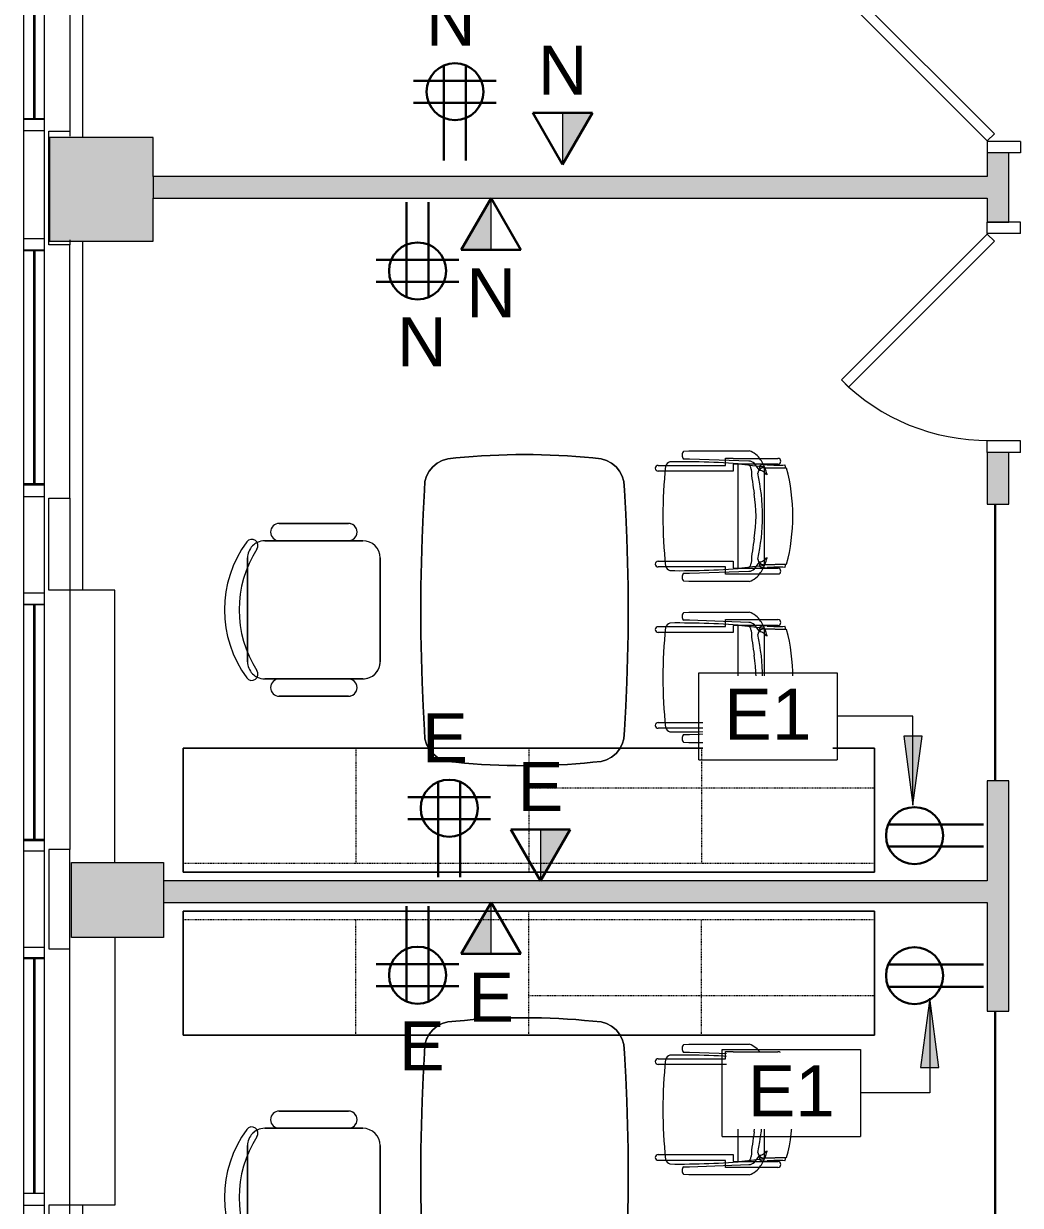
# Model space of a CAD drawing. Header units: inches. Extents: x 395 to 1878, y 644 to 1756.
# Drawn here: x 442 to 615, y 1071.1 to 1276.2 of the extents above; entities that cross this region are included whole.
import ezdxf

# ---------------------------------------------------------------- set-up
doc = ezdxf.new("R2010")
doc.units = ezdxf.units.IN
doc.header["$MEASUREMENT"] = 0
doc.linetypes.add('DASH 1_32_', pattern=[0.0625, 0.03125, -0.03125])
for name, color, linetype, lineweight in [('4694_52_BB$0$BHT', 7, 'Continuous', 9), ('4694_52_BB$0$BPT', 7, 'Continuous', 9), ('9t floor LINKED_dwg', 8, 'Continuous', 9), ('A-ANNO-KEYN', 231, 'Continuous', 9), ('A-ANNO-NOTE', 131, 'Continuous', 30), ('A-DOOR', 31, 'Continuous', 13), ('A-DOOR-FRAM', 31, 'Continuous', 20), ('A-GLAZ', 151, 'Continuous', 13), ('A-WALL-PATT', 111, 'Continuous', 13), ('I-FURN', 30, 'Continuous', 9), ('I-WALL', 2, 'Continuous', 13)]:
    doc.layers.add(name, color=color, linetype=linetype, lineweight=lineweight)
doc.styles.add('Arial_2', font='arial.ttf', dxfattribs={"height": 8.851796})
doc.styles.add('Swis721 Lt BT', font='swissl.ttf', dxfattribs={"height": 8.514638})

# ---------------------------------------------------------------- blocks, each defined once
blk = doc.blocks.new('9t floor LINKED_dwg-4848483-FIRST FLOOR POWER _ SIGNAL')
at = {"layer": '4694_52_BB$0$BHT'}
h = blk.add_hatch(color=256, dxfattribs=at)
h.paths.add_polyline_path([(446.5, 870.94), (464.5, 870.94), (464.5, 888.94), (446.5, 888.94), (446.5, 874.69)], flags=0)
h.paths.add_polyline_path([(446.5, 992.5), (464.5, 992.5), (464.5, 1010.5), (446.5, 1010.5), (446.5, 1000.94)], flags=0)
h.paths.add_polyline_path([(450.28, 1117.61), (466.28, 1117.61), (466.28, 1130.61), (450.28, 1130.61), (450.28, 1123.69)], flags=0)
h.paths.add_polyline_path([(464.5, 1238.5), (464.5, 1256.5), (446.5, 1256.5), (446.5, 1238.5)], flags=0)
h.paths.add_polyline_path([(450.28, 1364.71), (466.28, 1364.71), (466.28, 1377.71), (450.28, 1377.71), (450.28, 1376.43)], flags=0)
at = {"layer": '4694_52_BB$0$BPT'}
for p, q in [((452.25, 1256.5), (452.25, 1317.11)), ((450, 1302.1), (450, 1257.61)), ((443.69, 1300.47), (443.69, 1259.72)), ((443.94, 1300.47), (443.94, 1259.72)), ((445.62, 1259.72), (442, 1259.72)), ((464.5, 1249.69), (464.5, 1256.5)), ((450, 1193.88), (450, 1237.87)), ((452.25, 1177.89), (452.25, 1238.5)), ((445.62, 1236.9), (442, 1236.9)), ((443.69, 1236.9), (443.69, 1196.15)), ((443.94, 1236.9), (443.94, 1196.15)), ((445.62, 1196.15), (442, 1196.15)), ((445.62, 1175.4), (442, 1175.4)), ((443.69, 1175.4), (443.69, 1134.65)), ((443.94, 1175.4), (443.94, 1134.65)), ((445.62, 1134.65), (442, 1134.65)), ((445.62, 1113.9), (442, 1113.9)), ((443.69, 1113.9), (443.69, 1073.15)), ((443.94, 1113.9), (443.94, 1073.15)), ((445.62, 1073.15), (442, 1073.15)), ((452.25, 1010.5), (452.25, 1071.17))]:
    blk.add_line(p, q, dxfattribs=at)
at = {"layer": '4694_52_BB$0$BPT', "flags": 128}
for points in [[(442, 1257.72), (445.62, 1257.72), (445.62, 1302.47), (442, 1302.47)], [(445.63, 1236.87), (445.63, 1259.61), (442, 1259.61), (442, 1236.87)], [(442, 1194.15), (445.62, 1194.15), (445.62, 1238.9), (442, 1238.9)], [(445.63, 1175.39), (445.63, 1196.38), (442, 1196.38), (442, 1175.39)], [(446.38, 1177.89), (446.38, 1193.88), (450, 1193.88), (450, 1177.89)], [(442, 1132.65), (445.62, 1132.65), (445.62, 1177.4), (442, 1177.4)], [(445.63, 1114.16), (445.63, 1134.4), (442, 1134.4), (442, 1114.16)], [(446.38, 1132.9), (446.38, 1115.66), (450, 1115.66), (450, 1132.9)], [(442, 1071.15), (445.62, 1071.15), (445.62, 1115.9), (442, 1115.9)]]:
    blk.add_lwpolyline(points, close=True, dxfattribs=at)
for points in [[(450, 1238.7), (450, 1237.87), (446.38, 1237.87), (446.38, 1257.61), (450, 1257.61), (450, 1256.7)], [(464.5, 1256.5), (446.5, 1256.5), (446.5, 1238.5), (464.5, 1238.5), (464.5, 1245.94)], [(457.82, 1130.72), (457.82, 1177.89), (450, 1177.89), (450, 1132.9)], [(450.28, 1130.61), (466.28, 1130.61), (466.28, 1127.44)], [(466.28, 1123.69), (466.28, 1117.61), (450.28, 1117.61), (450.28, 1130.61)], [(457.82, 1117.6), (457.82, 1071.17), (450, 1071.17), (450, 1115.66)], [(445.63, 1052.68), (445.63, 1073.17), (442, 1073.17), (442, 1052.68), (445.63, 1052.68)], [(450, 1011.69), (450, 1054.18), (450, 1071.17), (446.38, 1071.17), (446.38, 1054.18), (450, 1054.18)]]:
    blk.add_lwpolyline(points, dxfattribs=at)
blk = doc.blocks.new('Single Flush - OTJ_SOLIDFLUSH_ALUM-4928978-FIRST FLOOR POWER _ SIGNAL')
at = {"layer": 'A-DOOR', "color": 8, "lineweight": 20}
for p, q in [((-8.65, -25.96), (16.67, -0.64)), ((17.91, -1.88), (-7.42, -27.2)), ((16.67, -0.64), (17.91, -1.88)), ((-7.42, -27.2), (-8.65, -25.96))]:
    blk.add_line(p, q, dxfattribs=at)
at = {"layer": 'A-DOOR', "lineweight": 9}
blk.add_arc((17.91, -1.88), 35.81, 179.5, 225, dxfattribs=at)
at = {"layer": 'A-DOOR-FRAM', "color": 8}
for p, q in [((-20, 3.87), (-20, -1.88)), ((-20, 3.87), (-18, 3.87)), ((-18, 3.87), (-18, -1.88)), ((18, 3.87), (18, -1.88)), ((18, 3.87), (20, 3.87)), ((20, 3.87), (20, -1.88)), ((-20, -1.88), (-18, -1.88)), ((18, -1.88), (20, -1.88))]:
    blk.add_line(p, q, dxfattribs=at)
blk = doc.blocks.new('Single Flush - OTJ_SOLIDFLUSH_ALUM-4929015-FIRST FLOOR POWER _ SIGNAL')
at = {"layer": 'A-DOOR', "color": 8, "lineweight": 20}
for p, q in [((-7.42, 27.2), (-8.65, 25.96)), ((17.91, 1.87), (-7.42, 27.2)), ((-8.65, 25.96), (16.67, 0.64)), ((16.67, 0.64), (17.91, 1.87))]:
    blk.add_line(p, q, dxfattribs=at)
at = {"layer": 'A-DOOR', "lineweight": 9}
blk.add_arc((17.91, 1.87), 35.81, 135, 180.5, dxfattribs=at)
at = {"layer": 'A-DOOR-FRAM', "color": 8}
for p, q in [((-20, -3.87), (-20, 1.87)), ((-20, 1.87), (-18, 1.87)), ((-18, -3.87), (-18, 1.87)), ((18, -3.87), (18, 1.87)), ((18, 1.87), (20, 1.87)), ((20, -3.87), (20, 1.87)), ((-20, -3.87), (-18, -3.87)), ((18, -3.87), (20, -3.87))]:
    blk.add_line(p, q, dxfattribs=at)
blk = doc.blocks.new('Frameless opening with glazing - 48_ x 96_-4931144-FIRST FLOOR POWER _ SIGNAL')
at = {"layer": 'A-GLAZ', "lineweight": 30}
blk.add_line((-25.5, -0.5), (22.5, -0.5), dxfattribs=at)
blk = doc.blocks.new('T-Shaped Desk 4 - T-Shaped Desk 1-4945659-FIRST FLOOR POWER _ SIGNAL')
at = {"layer": 'I-FURN'}
for p, q in [((610.19, 829.81), (490.19, 829.81)), ((490.19, 829.81), (490.19, 808.31)), ((490.19, 808.31), (490.19, 829.81)), ((490.19, 829.81), (610.19, 829.81)), ((610.19, 808.31), (610.19, 829.81)), ((610.19, 829.81), (610.19, 808.31)), ((535.18, 810.29), (534.31, 809.83)), ((534.31, 809.83), (535.18, 810.29)), ((536.12, 810.58), (535.18, 810.29)), ((535.18, 810.29), (536.12, 810.58)), ((537.55, 810.73), (536.12, 810.58)), ((536.12, 810.58), (537.55, 810.73)), ((539.04, 810.86), (537.55, 810.73)), ((537.55, 810.73), (539.04, 810.86)), ((540.52, 810.98), (539.04, 810.86)), ((539.04, 810.86), (540.52, 810.98)), ((542.01, 811.08), (540.52, 810.98)), ((540.52, 810.98), (542.01, 811.08)), ((543.49, 811.16), (542.01, 811.08)), ((542.01, 811.08), (543.49, 811.16)), ((544.98, 811.23), (543.49, 811.16)), ((543.49, 811.16), (544.98, 811.23)), ((546.47, 811.27), (544.98, 811.23)), ((544.98, 811.23), (546.47, 811.27)), ((547.96, 811.3), (546.47, 811.27)), ((546.47, 811.27), (547.96, 811.3)), ((549.45, 811.31), (547.96, 811.3)), ((547.96, 811.3), (549.45, 811.31)), ((550.94, 811.3), (549.45, 811.31)), ((549.45, 811.31), (550.94, 811.3)), ((552.42, 811.27), (550.94, 811.3)), ((550.94, 811.3), (552.42, 811.27)), ((553.91, 811.23), (552.42, 811.27)), ((552.42, 811.27), (553.91, 811.23)), ((555.4, 811.16), (553.91, 811.23)), ((553.91, 811.23), (555.4, 811.16)), ((556.89, 811.08), (555.4, 811.16)), ((555.4, 811.16), (556.89, 811.08)), ((558.37, 810.98), (556.89, 811.08)), ((556.89, 811.08), (558.37, 810.98)), ((559.86, 810.86), (558.37, 810.98)), ((558.37, 810.98), (559.86, 810.86)), ((561.34, 810.73), (559.86, 810.86)), ((559.86, 810.86), (561.34, 810.73)), ((562.77, 810.58), (561.34, 810.73)), ((561.34, 810.73), (562.77, 810.58)), ((563.71, 810.29), (562.77, 810.58)), ((562.77, 810.58), (563.71, 810.29)), ((564.58, 809.83), (563.71, 810.29)), ((563.71, 810.29), (564.58, 809.83)), ((490.19, 808.31), (610.19, 808.31)), ((532.85, 808.31), (490.19, 808.31)), ((532.93, 808.45), (532.47, 807.58)), ((532.47, 807.58), (532.85, 808.31)), ((532.85, 808.31), (532.93, 808.45)), ((566.04, 808.31), (532.85, 808.31)), ((533.55, 809.2), (532.93, 808.45)), ((532.93, 808.45), (533.55, 809.2)), ((534.31, 809.83), (533.55, 809.2)), ((533.55, 809.2), (534.31, 809.83)), ((565.34, 809.2), (564.58, 809.83)), ((564.58, 809.83), (565.34, 809.2)), ((565.96, 808.45), (565.34, 809.2)), ((565.34, 809.2), (565.96, 808.45)), ((566.43, 807.58), (565.96, 808.45)), ((565.96, 808.45), (566.04, 808.31)), ((566.04, 808.31), (566.43, 807.58)), ((610.19, 808.31), (566.04, 808.31)), ((532.18, 806.64), (532.09, 805.15)), ((532.09, 805.15), (532.18, 806.64)), ((532.47, 807.58), (532.18, 806.64)), ((532.18, 806.64), (532.47, 807.58)), ((566.71, 806.64), (566.43, 807.58)), ((566.43, 807.58), (566.71, 806.64)), ((566.81, 805.15), (566.71, 806.64)), ((566.71, 806.64), (566.81, 805.15)), ((532.09, 805.15), (531.86, 800.99)), ((531.86, 800.99), (532.09, 805.15)), ((567.04, 800.99), (566.81, 805.15)), ((566.81, 805.15), (567.04, 800.99)), ((531.86, 800.99), (531.68, 796.82)), ((531.68, 796.82), (531.86, 800.99)), ((567.22, 796.82), (567.04, 800.99)), ((567.04, 800.99), (567.22, 796.82)), ((531.68, 796.82), (531.55, 792.65)), ((531.55, 792.65), (531.68, 796.82)), ((567.34, 792.65), (567.22, 796.82)), ((567.22, 796.82), (567.34, 792.65)), ((531.55, 792.65), (531.47, 788.48)), ((531.47, 788.48), (531.55, 792.65)), ((567.42, 788.48), (567.34, 792.65)), ((567.34, 792.65), (567.42, 788.48)), ((531.47, 788.48), (531.45, 784.31)), ((531.45, 784.31), (531.47, 788.48)), ((567.45, 784.31), (567.42, 788.48)), ((567.42, 788.48), (567.45, 784.31)), ((531.45, 784.31), (531.47, 780.14)), ((531.47, 780.14), (531.45, 784.31)), ((567.42, 780.14), (567.45, 784.31)), ((567.45, 784.31), (567.42, 780.14)), ((531.47, 780.14), (531.55, 775.97)), ((531.55, 775.97), (531.47, 780.14)), ((567.34, 775.97), (567.42, 780.14)), ((567.42, 780.14), (567.34, 775.97)), ((531.55, 775.97), (531.68, 771.8)), ((531.68, 771.8), (531.55, 775.97)), ((567.22, 771.8), (567.34, 775.97)), ((567.34, 775.97), (567.22, 771.8)), ((531.68, 771.8), (531.86, 767.63)), ((531.86, 767.63), (531.68, 771.8)), ((567.04, 767.63), (567.22, 771.8)), ((567.22, 771.8), (567.04, 767.63)), ((531.86, 767.63), (532.09, 763.47)), ((532.09, 763.47), (531.86, 767.63)), ((566.81, 763.47), (567.04, 767.63)), ((567.04, 767.63), (566.81, 763.47)), ((532.09, 763.47), (532.18, 761.98)), ((532.18, 761.98), (532.09, 763.47)), ((566.71, 761.98), (566.81, 763.47)), ((566.81, 763.47), (566.71, 761.98)), ((532.18, 761.98), (532.47, 761.04)), ((532.47, 761.04), (532.18, 761.98)), ((566.43, 761.04), (566.71, 761.98)), ((566.71, 761.98), (566.43, 761.04)), ((532.47, 761.04), (532.93, 760.18)), ((532.93, 760.18), (532.47, 761.04)), ((532.93, 760.18), (533.55, 759.42)), ((533.55, 759.42), (532.93, 760.18)), ((533.55, 759.42), (534.31, 758.79)), ((534.31, 758.79), (533.55, 759.42)), ((564.58, 758.79), (565.34, 759.42)), ((565.34, 759.42), (564.58, 758.79)), ((565.34, 759.42), (565.96, 760.18)), ((565.96, 760.18), (565.34, 759.42)), ((565.96, 760.18), (566.43, 761.04)), ((566.43, 761.04), (565.96, 760.18)), ((534.31, 758.79), (535.18, 758.33)), ((535.18, 758.33), (534.31, 758.79)), ((535.18, 758.33), (536.12, 758.04)), ((536.12, 758.04), (535.18, 758.33)), ((536.12, 758.04), (537.55, 757.89)), ((537.55, 757.89), (536.12, 758.04)), ((537.55, 757.89), (539.04, 757.76)), ((539.04, 757.76), (537.55, 757.89)), ((539.04, 757.76), (540.52, 757.64)), ((540.52, 757.64), (539.04, 757.76)), ((540.52, 757.64), (542.01, 757.54)), ((542.01, 757.54), (540.52, 757.64)), ((542.01, 757.54), (543.49, 757.46)), ((543.49, 757.46), (542.01, 757.54)), ((543.49, 757.46), (544.98, 757.39)), ((544.98, 757.39), (543.49, 757.46)), ((544.98, 757.39), (546.47, 757.35)), ((546.47, 757.35), (544.98, 757.39)), ((546.47, 757.35), (547.96, 757.32)), ((547.96, 757.32), (546.47, 757.35)), ((547.96, 757.32), (549.45, 757.31)), ((549.45, 757.31), (547.96, 757.32)), ((549.45, 757.31), (550.94, 757.32)), ((550.94, 757.32), (549.45, 757.31)), ((550.94, 757.32), (552.42, 757.35)), ((552.42, 757.35), (550.94, 757.32)), ((552.42, 757.35), (553.91, 757.39)), ((553.91, 757.39), (552.42, 757.35)), ((553.91, 757.39), (555.4, 757.46)), ((555.4, 757.46), (553.91, 757.39)), ((555.4, 757.46), (556.89, 757.54)), ((556.89, 757.54), (555.4, 757.46)), ((556.89, 757.54), (558.37, 757.64)), ((558.37, 757.64), (556.89, 757.54)), ((558.37, 757.64), (559.86, 757.76)), ((559.86, 757.76), (558.37, 757.64)), ((559.86, 757.76), (561.34, 757.89)), ((561.34, 757.89), (559.86, 757.76)), ((561.34, 757.89), (562.77, 758.04)), ((562.77, 758.04), (561.34, 757.89)), ((562.77, 758.04), (563.71, 758.33)), ((563.71, 758.33), (562.77, 758.04)), ((563.71, 758.33), (564.58, 758.79)), ((564.58, 758.79), (563.71, 758.33))]:
    blk.add_line(p, q, dxfattribs=at)
at = {"layer": 'I-FURN', "linetype": 'DASH 1_32_'}
for p, q in [((550.19, 828.31), (550.19, 829.81)), ((520.19, 828.31), (490.19, 828.31)), ((520.19, 808.31), (520.19, 828.31)), ((550.19, 828.31), (520.19, 828.31)), ((550.19, 808.31), (550.19, 828.31)), ((580.19, 828.31), (550.19, 828.31)), ((580.19, 808.31), (580.19, 828.31)), ((610.19, 828.31), (580.19, 828.31)), ((550.19, 815.18), (610.19, 815.18))]:
    blk.add_line(p, q, dxfattribs=at)
blk = doc.blocks.new('T-Shaped Desk 5 - T-Shaped Desk 1-4945769-FIRST FLOOR POWER _ SIGNAL')
at = {"layer": 'I-FURN'}
for p, q in [((540.52, 1493.49), (539.04, 1493.37)), ((539.04, 1493.37), (540.52, 1493.49)), ((542.01, 1493.59), (540.52, 1493.49)), ((540.52, 1493.49), (542.01, 1493.59)), ((543.49, 1493.67), (542.01, 1493.59)), ((542.01, 1493.59), (543.49, 1493.67)), ((544.98, 1493.73), (543.49, 1493.67)), ((543.49, 1493.67), (544.98, 1493.73)), ((546.47, 1493.78), (544.98, 1493.73)), ((544.98, 1493.73), (546.47, 1493.78)), ((547.96, 1493.81), (546.47, 1493.78)), ((546.47, 1493.78), (547.96, 1493.81)), ((549.45, 1493.81), (547.96, 1493.81)), ((547.96, 1493.81), (549.45, 1493.81)), ((550.94, 1493.81), (549.45, 1493.81)), ((549.45, 1493.81), (550.94, 1493.81)), ((552.42, 1493.78), (550.94, 1493.81)), ((550.94, 1493.81), (552.42, 1493.78)), ((553.91, 1493.73), (552.42, 1493.78)), ((552.42, 1493.78), (553.91, 1493.73)), ((555.4, 1493.67), (553.91, 1493.73)), ((553.91, 1493.73), (555.4, 1493.67)), ((556.89, 1493.59), (555.4, 1493.67)), ((555.4, 1493.67), (556.89, 1493.59)), ((558.37, 1493.49), (556.89, 1493.59)), ((556.89, 1493.59), (558.37, 1493.49)), ((559.86, 1493.37), (558.37, 1493.49)), ((558.37, 1493.49), (559.86, 1493.37)), ((533.55, 1491.71), (532.93, 1490.95)), ((532.93, 1490.95), (533.55, 1491.71)), ((534.31, 1492.33), (533.55, 1491.71)), ((533.55, 1491.71), (534.31, 1492.33)), ((535.18, 1492.8), (534.31, 1492.33)), ((534.31, 1492.33), (535.18, 1492.8)), ((536.12, 1493.08), (535.18, 1492.8)), ((535.18, 1492.8), (536.12, 1493.08)), ((537.55, 1493.23), (536.12, 1493.08)), ((536.12, 1493.08), (537.55, 1493.23)), ((539.04, 1493.37), (537.55, 1493.23)), ((537.55, 1493.23), (539.04, 1493.37)), ((561.34, 1493.23), (559.86, 1493.37)), ((559.86, 1493.37), (561.34, 1493.23)), ((562.77, 1493.08), (561.34, 1493.23)), ((561.34, 1493.23), (562.77, 1493.08)), ((563.71, 1492.8), (562.77, 1493.08)), ((562.77, 1493.08), (563.71, 1492.8)), ((564.58, 1492.33), (563.71, 1492.8)), ((563.71, 1492.8), (564.58, 1492.33)), ((565.34, 1491.71), (564.58, 1492.33)), ((564.58, 1492.33), (565.34, 1491.71)), ((565.96, 1490.95), (565.34, 1491.71)), ((565.34, 1491.71), (565.96, 1490.95)), ((532.47, 1490.08), (532.18, 1489.14)), ((532.18, 1489.14), (532.47, 1490.08)), ((532.93, 1490.95), (532.47, 1490.08)), ((532.47, 1490.08), (532.93, 1490.95)), ((566.43, 1490.08), (565.96, 1490.95)), ((565.96, 1490.95), (566.43, 1490.08)), ((566.71, 1489.14), (566.43, 1490.08)), ((566.43, 1490.08), (566.71, 1489.14)), ((532.09, 1487.65), (531.86, 1483.49)), ((531.86, 1483.49), (532.09, 1487.65)), ((532.18, 1489.14), (532.09, 1487.65)), ((532.09, 1487.65), (532.18, 1489.14)), ((566.81, 1487.65), (566.71, 1489.14)), ((566.71, 1489.14), (566.81, 1487.65)), ((567.04, 1483.49), (566.81, 1487.65)), ((566.81, 1487.65), (567.04, 1483.49)), ((531.86, 1483.49), (531.68, 1479.32)), ((531.68, 1479.32), (531.86, 1483.49)), ((567.22, 1479.32), (567.04, 1483.49)), ((567.04, 1483.49), (567.22, 1479.32)), ((531.68, 1479.32), (531.55, 1475.15)), ((531.55, 1475.15), (531.68, 1479.32)), ((567.34, 1475.15), (567.22, 1479.32)), ((567.22, 1479.32), (567.34, 1475.15)), ((531.55, 1475.15), (531.47, 1470.98)), ((531.47, 1470.98), (531.55, 1475.15)), ((567.42, 1470.98), (567.34, 1475.15)), ((567.34, 1475.15), (567.42, 1470.98)), ((531.47, 1470.98), (531.45, 1466.81)), ((531.45, 1466.81), (531.47, 1470.98)), ((567.45, 1466.81), (567.42, 1470.98)), ((567.42, 1470.98), (567.45, 1466.81)), ((531.45, 1466.81), (531.47, 1462.64)), ((531.47, 1462.64), (531.45, 1466.81)), ((567.42, 1462.64), (567.45, 1466.81)), ((567.45, 1466.81), (567.42, 1462.64)), ((531.47, 1462.64), (531.55, 1458.47)), ((531.55, 1458.47), (531.47, 1462.64)), ((567.34, 1458.47), (567.42, 1462.64)), ((567.42, 1462.64), (567.34, 1458.47)), ((531.55, 1458.47), (531.68, 1454.31)), ((531.68, 1454.31), (531.55, 1458.47)), ((567.22, 1454.31), (567.34, 1458.47)), ((567.34, 1458.47), (567.22, 1454.31)), ((531.68, 1454.31), (531.86, 1450.14)), ((531.86, 1450.14), (531.68, 1454.31)), ((567.04, 1450.14), (567.22, 1454.31)), ((567.22, 1454.31), (567.04, 1450.14)), ((531.86, 1450.14), (532.09, 1445.97)), ((532.09, 1445.97), (531.86, 1450.14)), ((566.81, 1445.97), (567.04, 1450.14)), ((567.04, 1450.14), (566.81, 1445.97)), ((532.09, 1445.97), (532.18, 1444.49)), ((532.18, 1444.49), (532.09, 1445.97)), ((532.18, 1444.49), (532.47, 1443.55)), ((532.47, 1443.55), (532.18, 1444.49)), ((566.43, 1443.55), (566.71, 1444.49)), ((566.71, 1444.49), (566.43, 1443.55)), ((566.71, 1444.49), (566.81, 1445.97)), ((566.81, 1445.97), (566.71, 1444.49)), ((490.19, 1442.82), (490.19, 1421.32)), ((610.19, 1442.82), (490.19, 1442.82)), ((490.19, 1442.82), (532.85, 1442.82)), ((490.19, 1421.32), (490.19, 1442.82)), ((532.47, 1443.55), (532.93, 1442.68)), ((532.85, 1442.82), (532.47, 1443.55)), ((532.93, 1442.68), (532.85, 1442.82)), ((532.85, 1442.82), (566.04, 1442.82)), ((532.93, 1442.68), (533.55, 1441.92)), ((533.55, 1441.92), (532.93, 1442.68)), ((565.34, 1441.92), (565.96, 1442.68)), ((565.96, 1442.68), (565.34, 1441.92)), ((565.96, 1442.68), (566.43, 1443.55)), ((566.04, 1442.82), (565.96, 1442.68)), ((566.43, 1443.55), (566.04, 1442.82)), ((566.04, 1442.82), (610.19, 1442.82)), ((610.19, 1421.32), (610.19, 1442.82)), ((610.19, 1442.82), (610.19, 1421.32)), ((533.55, 1441.92), (534.31, 1441.3)), ((534.31, 1441.3), (533.55, 1441.92)), ((534.31, 1441.3), (535.18, 1440.83)), ((535.18, 1440.83), (534.31, 1441.3)), ((535.18, 1440.83), (536.12, 1440.55)), ((536.12, 1440.55), (535.18, 1440.83)), ((536.12, 1440.55), (537.55, 1440.4)), ((537.55, 1440.4), (536.12, 1440.55)), ((537.55, 1440.4), (539.04, 1440.26)), ((539.04, 1440.26), (537.55, 1440.4)), ((539.04, 1440.26), (540.52, 1440.14)), ((540.52, 1440.14), (539.04, 1440.26)), ((540.52, 1440.14), (542.01, 1440.04)), ((542.01, 1440.04), (540.52, 1440.14)), ((556.89, 1440.04), (558.37, 1440.14)), ((558.37, 1440.14), (556.89, 1440.04)), ((558.37, 1440.14), (559.86, 1440.26)), ((559.86, 1440.26), (558.37, 1440.14)), ((559.86, 1440.26), (561.34, 1440.4)), ((561.34, 1440.4), (559.86, 1440.26)), ((561.34, 1440.4), (562.77, 1440.55)), ((562.77, 1440.55), (561.34, 1440.4)), ((562.77, 1440.55), (563.71, 1440.83)), ((563.71, 1440.83), (562.77, 1440.55)), ((563.71, 1440.83), (564.58, 1441.3)), ((564.58, 1441.3), (563.71, 1440.83)), ((564.58, 1441.3), (565.34, 1441.92)), ((565.34, 1441.92), (564.58, 1441.3)), ((542.01, 1440.04), (543.49, 1439.96)), ((543.49, 1439.96), (542.01, 1440.04)), ((543.49, 1439.96), (544.98, 1439.9)), ((544.98, 1439.9), (543.49, 1439.96)), ((544.98, 1439.9), (546.47, 1439.85)), ((546.47, 1439.85), (544.98, 1439.9)), ((546.47, 1439.85), (547.96, 1439.82)), ((547.96, 1439.82), (546.47, 1439.85)), ((547.96, 1439.82), (549.45, 1439.81)), ((549.45, 1439.81), (547.96, 1439.82)), ((549.45, 1439.81), (550.94, 1439.82)), ((550.94, 1439.82), (549.45, 1439.81)), ((550.94, 1439.82), (552.42, 1439.85)), ((552.42, 1439.85), (550.94, 1439.82)), ((552.42, 1439.85), (553.91, 1439.9)), ((553.91, 1439.9), (552.42, 1439.85)), ((553.91, 1439.9), (555.4, 1439.96)), ((555.4, 1439.96), (553.91, 1439.9)), ((555.4, 1439.96), (556.89, 1440.04)), ((556.89, 1440.04), (555.4, 1439.96)), ((490.19, 1421.32), (610.19, 1421.32)), ((610.19, 1421.32), (490.19, 1421.32))]:
    blk.add_line(p, q, dxfattribs=at)
at = {"layer": 'I-FURN', "linetype": 'DASH 1_32_'}
for p, q in [((520.19, 1442.82), (520.19, 1422.82)), ((550.19, 1442.82), (550.19, 1422.82)), ((580.19, 1442.82), (580.19, 1422.82)), ((550.19, 1435.94), (610.19, 1435.94)), ((520.19, 1422.82), (490.19, 1422.82)), ((550.19, 1422.82), (520.19, 1422.82)), ((550.19, 1422.82), (550.19, 1421.32)), ((580.19, 1422.82), (550.19, 1422.82)), ((610.19, 1422.82), (580.19, 1422.82))]:
    blk.add_line(p, q, dxfattribs=at)
blk = doc.blocks.new('F-Haworth_Chair_X99-Seminar - X99 Seminar Chair with Glides-V21-FIRST FLOOR POWER _ SIGNAL')
at = {"layer": 'I-FURN'}
for p, q in [((-8.82, 9.44), (-8.82, 10.78)), ((-7.83, 10.78), (-7.83, 9.57)), ((7.83, 9.57), (7.83, 10.78)), ((8.82, 10.78), (8.82, 9.44)), ((-8.82, -0.89), (-8.82, 9.44)), ((-7.83, 9.57), (-7.83, -2.27)), ((7.83, -2.27), (7.83, 9.57)), ((8.82, 9.44), (8.82, -0.89)), ((-11.32, 5.48), (-11.3, 6.32)), ((-9.92, 6.36), (-9.92, 5.36)), ((9.92, 5.36), (9.92, 6.36)), ((11.3, 6.32), (11.32, 5.48)), ((-11.32, -5.06), (-11.32, 5.48)), ((-9.92, 5.36), (-9.57, -4.97)), ((9.57, -4.97), (9.92, 5.36)), ((11.32, 5.48), (11.32, -5.06)), ((-10.07, -0.89), (-9.71, -0.89)), ((-10.07, -2.27), (-10.07, -0.89)), ((-9.71, -0.89), (-9.2, -0.89)), ((-9.2, -0.89), (-8.82, -0.89)), ((8.82, -0.89), (9.2, -0.89)), ((9.2, -0.89), (9.71, -0.89)), ((9.71, -0.89), (10.07, -0.89)), ((10.07, -0.89), (10.07, -2.27)), ((-10.04, -2.27), (-10.07, -2.27)), ((-10.04, -4.99), (-10.04, -2.27)), ((-9.07, -3.12), (9.07, -3.12)), ((-9.07, -3.2), (-9.07, -3.12)), ((-8.9, -4.8), (-9.07, -3.2)), ((-9.04, -2.27), (-9.04, -3.12)), ((-7.83, -2.27), (-9.04, -2.27)), ((-9.04, -3.12), (-9.04, -3.43)), ((-9.04, -3.43), (-9.04, -3.62)), ((-9.04, -3.62), (-9.04, -5.98)), ((9.04, -2.27), (7.83, -2.27)), ((9.07, -3.2), (8.9, -4.8)), ((9.04, -3.12), (9.04, -2.27)), ((9.04, -3.43), (9.04, -3.12)), ((9.04, -3.62), (9.04, -3.43)), ((9.04, -5.98), (9.04, -3.62)), ((9.07, -3.12), (9.07, -3.2)), ((10.04, -2.27), (10.04, -4.99)), ((10.07, -2.27), (10.04, -2.27)), ((-10.04, -5.98), (-10.04, -5)), ((-10.04, -6.81), (-10.04, -5.98)), ((-9.13, -5.92), (-8.07, -6.77)), ((-9.04, -5.99), (-9.04, -7.4)), ((-8.88, -4.99), (-8.89, -4.91)), ((-8.75, -6.22), (-8.88, -4.99)), ((8.07, -6.77), (9.13, -5.92)), ((8.88, -4.99), (8.75, -6.22)), ((8.89, -4.91), (8.88, -4.99)), ((9.04, -7.4), (9.04, -5.99)), ((10.04, -5), (10.04, -5.98)), ((10.04, -5.98), (10.04, -6.81)), ((-10.04, -10.02), (-10.04, -6.81)), ((-9.04, -7.4), (-9.04, -10.02)), ((-8.68, -6.87), (-8.75, -6.22)), ((-8.62, -7.42), (-8.68, -6.87)), ((-8.6, -7.6), (-8.62, -7.43)), ((-8.61, -6.81), (-8.23, -6.95)), ((-8.49, -7.6), (-8.56, -7.6)), ((-8.42, -7.57), (-8.34, -11.37)), ((-8.34, -11.52), (-8.42, -7.57)), ((-7.65, -7.6), (-8.4, -7.6)), ((-8.03, -6.81), (-7.95, -6.87)), ((7.65, -7.6), (-7.65, -7.6)), ((-7.18, -7.99), (-7.21, -8.13)), ((7.21, -8.13), (7.18, -7.99)), ((8.4, -7.6), (7.65, -7.6)), ((7.95, -6.87), (8.03, -6.81)), ((8.23, -6.95), (8.61, -6.81)), ((8.34, -11.37), (8.42, -7.57)), ((8.42, -7.57), (8.34, -11.52)), ((8.56, -7.6), (8.49, -7.6)), ((8.62, -7.43), (8.6, -7.6)), ((8.68, -6.87), (8.62, -7.42)), ((8.75, -6.22), (8.68, -6.87)), ((9.04, -10.02), (9.04, -7.4)), ((10.04, -6.81), (10.04, -10.02))]:
    blk.add_line(p, q, dxfattribs=at)
for centre, radius, start, end in [((-8.32, 10.78), 0.495, 0, 180), ((8.32, 10.78), 0.495, 0, 180), ((-8.21, 8.28), 1.31, 110.0433, 159.9567), ((144.06, 7.32), 153.52, 179.4749, 184.5213), ((0, -75.01), 84.96, 84.1475, 95.8525), ((8.21, 8.28), 1.31, 20.0433, 69.9567), ((-144.06, 7.32), 153.52, 355.4787, 0.5251), ((-10.58, 5.68), 0.956, 45.8901, 138.1099), ((10.58, 5.68), 0.956, 41.8901, 134.1099), ((-7.87, -3.92), 3.63, 198.1789, 238.0478), ((-8.18, -4.9), 1.39, 182.8013, 227.1078), ((-8.24, -4.59), 0.763, 194.2338, 275.7662), ((-11.32, -48.08), 42.84, 79.9767, 85.7699), ((0, 15.97), 22.19, 259.9767, 280.0233), ((11.32, -48.08), 42.84, 94.2301, 100.0233), ((8.24, -4.59), 0.763, 264.2338, 345.7662), ((8.18, -4.9), 1.39, 312.8922, 357.1987), ((7.87, -3.92), 3.63, 301.9522, 341.8211), ((-4.71, 1.15), 9.61, 238.0478, 243.9964), ((-5.2, -7.86), 3.74, 170.0936, 184.0143), ((-36.06, -10.03), 27.2, 357.4882, 4.0143), ((-4.71, 1.15), 9.61, 243.9964, 246.4906), ((-8.28, -7.33), 0.613, 122.5427, 170.0936), ((-4.71, 1.15), 9.61, 246.6393, 247.073), ((-7.37, -7.55), 1.05, 95.9554, 181.1786), ((-7.37, -7.55), 1.05, 145.2002, 181.1786), ((-4.71, 1.15), 9.61, 247.2631, 254.9334), ((-6.55, -6.76), 1.38, 185.0878, 212.4248), ((-6.55, -6.76), 1.38, 214.0187, 242.9497), ((0, 26.49), 33.83, 257.2285, 282.7715), ((6.55, -6.76), 1.38, 297.0503, 325.9813), ((4.71, 1.15), 9.61, 285.0666, 292.7369), ((7.37, -7.55), 1.05, 358.8214, 84.0446), ((6.55, -6.76), 1.38, 327.5752, 354.9122), ((7.37, -7.55), 1.05, 358.8214, 34.7998), ((4.71, 1.15), 9.61, 292.927, 293.3607), ((4.71, 1.15), 9.61, 293.5094, 296.0036), ((8.28, -7.33), 0.613, 9.9064, 57.4573), ((36.06, -10.03), 27.2, 175.9857, 182.5118), ((5.2, -7.86), 3.74, 355.9857, 9.9064), ((4.71, 1.15), 9.61, 296.0036, 301.9522), ((-9.54, -10.02), 0.498, 180, 0), ((9.54, -10.02), 0.498, 180, 0), ((0, 20.73), 33.17, 254.4478, 255.4234), ((0, 20.29), 32.89, 255.304, 284.6925), ((0, 20.73), 33.17, 284.5766, 285.5522)]:
    blk.add_arc(centre, radius, start, end, dxfattribs=at)
blk = doc.blocks.new('F-Haworth_Chair_X99-Seminar - X99 Seminar Chair with Glides-V25-FIRST FLOOR POWER _ SIGNAL')
at = {"layer": 'I-FURN'}
for p, q in [((-8.82, 9.44), (-8.82, 10.78)), ((-7.83, 10.78), (-7.83, 9.57)), ((7.83, 9.57), (7.83, 10.78)), ((8.82, 10.78), (8.82, 9.44)), ((-8.82, -0.89), (-8.82, 9.44)), ((-7.83, 9.57), (-7.83, -2.27)), ((7.83, -2.27), (7.83, 9.57)), ((8.82, 9.44), (8.82, -0.89)), ((-11.32, 5.48), (-11.3, 6.32)), ((-9.92, 6.36), (-9.92, 5.36)), ((9.92, 5.36), (9.92, 6.36)), ((11.3, 6.32), (11.32, 5.48)), ((-11.32, -5.06), (-11.32, 5.48)), ((-9.92, 5.36), (-9.57, -4.97)), ((9.57, -4.97), (9.92, 5.36)), ((11.32, 5.48), (11.32, -5.06)), ((-10.07, -0.89), (-9.71, -0.89)), ((-10.07, -2.27), (-10.07, -0.89)), ((-9.71, -0.89), (-9.2, -0.89)), ((-9.2, -0.89), (-8.82, -0.89)), ((8.82, -0.89), (9.2, -0.89)), ((9.2, -0.89), (9.71, -0.89)), ((9.71, -0.89), (10.07, -0.89)), ((10.07, -0.89), (10.07, -2.27)), ((-10.04, -2.27), (-10.07, -2.27)), ((-10.04, -4.99), (-10.04, -2.27)), ((-9.07, -3.12), (9.07, -3.12)), ((-9.07, -3.2), (-9.07, -3.12)), ((-8.9, -4.8), (-9.07, -3.2)), ((-9.04, -2.27), (-9.04, -3.12)), ((-7.83, -2.27), (-9.04, -2.27)), ((-9.04, -3.12), (-9.04, -3.43)), ((-9.04, -3.43), (-9.04, -3.62)), ((-9.04, -3.62), (-9.04, -5.98)), ((9.04, -2.27), (7.83, -2.27)), ((9.07, -3.2), (8.9, -4.8)), ((9.04, -3.12), (9.04, -2.27)), ((9.04, -3.43), (9.04, -3.12)), ((9.04, -3.62), (9.04, -3.43)), ((9.04, -5.98), (9.04, -3.62)), ((9.07, -3.12), (9.07, -3.2)), ((10.04, -2.27), (10.04, -4.99)), ((10.07, -2.27), (10.04, -2.27)), ((-10.04, -5.98), (-10.04, -5)), ((-10.04, -6.81), (-10.04, -5.98)), ((-9.13, -5.92), (-8.07, -6.77)), ((-9.04, -5.99), (-9.04, -7.4)), ((-8.88, -4.99), (-8.89, -4.91)), ((-8.75, -6.22), (-8.88, -4.99)), ((8.07, -6.77), (9.13, -5.92)), ((8.88, -4.99), (8.75, -6.22)), ((8.89, -4.91), (8.88, -4.99)), ((9.04, -7.4), (9.04, -5.99)), ((10.04, -5), (10.04, -5.98)), ((10.04, -5.98), (10.04, -6.81)), ((-10.04, -10.02), (-10.04, -6.81)), ((-9.04, -7.4), (-9.04, -10.02)), ((-8.68, -6.87), (-8.75, -6.22)), ((-8.62, -7.42), (-8.68, -6.87)), ((-8.6, -7.6), (-8.62, -7.43)), ((-8.61, -6.81), (-8.23, -6.95)), ((-8.49, -7.6), (-8.56, -7.6)), ((-8.42, -7.57), (-8.34, -11.37)), ((-8.34, -11.52), (-8.42, -7.57)), ((-7.65, -7.6), (-8.4, -7.6)), ((-8.03, -6.81), (-7.95, -6.87)), ((0.08, -7.6), (-7.65, -7.6)), ((-7.18, -7.99), (-7.21, -8.13)), ((7.65, -7.6), (0.12, -7.6)), ((7.21, -8.13), (7.18, -7.99)), ((8.4, -7.6), (7.65, -7.6)), ((7.95, -6.87), (8.03, -6.81)), ((8.23, -6.95), (8.61, -6.81)), ((8.34, -11.37), (8.42, -7.57)), ((8.42, -7.57), (8.34, -11.52)), ((8.56, -7.6), (8.49, -7.6)), ((8.62, -7.43), (8.6, -7.6)), ((8.68, -6.87), (8.62, -7.42)), ((8.75, -6.22), (8.68, -6.87)), ((9.04, -10.02), (9.04, -7.4)), ((10.04, -6.81), (10.04, -10.02))]:
    blk.add_line(p, q, dxfattribs=at)
for centre, radius, start, end in [((-8.32, 10.78), 0.495, 0, 180), ((8.32, 10.78), 0.495, 0, 180), ((-8.21, 8.28), 1.31, 110.0433, 159.9567), ((144.06, 7.32), 153.52, 179.4749, 184.5213), ((0, -75.01), 84.96, 84.1475, 95.8525), ((8.21, 8.28), 1.31, 20.0433, 69.9567), ((-144.06, 7.32), 153.52, 355.4787, 0.5251), ((-10.58, 5.68), 0.956, 45.8901, 138.1099), ((10.58, 5.68), 0.956, 41.8901, 134.1099), ((-7.87, -3.92), 3.63, 198.1789, 238.0478), ((-8.18, -4.9), 1.39, 182.8013, 227.1078), ((-8.24, -4.59), 0.763, 194.2338, 275.7662), ((-11.32, -48.08), 42.84, 79.9767, 85.7699), ((0, 15.97), 22.19, 259.9767, 280.0233), ((11.32, -48.08), 42.84, 94.2301, 100.0233), ((8.24, -4.59), 0.763, 264.2338, 345.7662), ((8.18, -4.9), 1.39, 312.8922, 357.1987), ((7.87, -3.92), 3.63, 301.9522, 341.8211), ((-4.71, 1.15), 9.61, 238.0478, 243.9964), ((-5.2, -7.86), 3.74, 170.0936, 184.0143), ((-36.06, -10.03), 27.2, 357.4882, 4.0143), ((-4.71, 1.15), 9.61, 243.9964, 246.4906), ((-8.28, -7.33), 0.613, 122.5427, 170.0936), ((-4.71, 1.15), 9.61, 246.6393, 247.073), ((-7.37, -7.55), 1.05, 95.9554, 181.1786), ((-7.37, -7.55), 1.05, 145.2002, 181.1786), ((-4.71, 1.15), 9.61, 247.2631, 254.9334), ((-6.55, -6.76), 1.38, 185.0878, 212.4248), ((-6.55, -6.76), 1.38, 214.0187, 242.9497), ((0, 26.49), 33.83, 257.2285, 282.7715), ((6.55, -6.76), 1.38, 297.0503, 325.9813), ((4.71, 1.15), 9.61, 285.0666, 292.7369), ((7.37, -7.55), 1.05, 358.8214, 84.0446), ((6.55, -6.76), 1.38, 327.5752, 354.9122), ((7.37, -7.55), 1.05, 358.8214, 34.7998), ((4.71, 1.15), 9.61, 292.927, 293.3607), ((4.71, 1.15), 9.61, 293.5094, 296.0036), ((8.28, -7.33), 0.613, 9.9064, 57.4573), ((36.06, -10.03), 27.2, 175.9857, 182.5118), ((5.2, -7.86), 3.74, 355.9857, 9.9064), ((4.71, 1.15), 9.61, 296.0036, 301.9522), ((-9.54, -10.02), 0.498, 180, 0), ((9.54, -10.02), 0.498, 180, 0), ((0, 20.73), 33.17, 254.4478, 255.4234), ((0, 20.29), 32.89, 255.304, 284.6925), ((0, 20.73), 33.17, 284.5766, 285.5522)]:
    blk.add_arc(centre, radius, start, end, dxfattribs=at)
blk = doc.blocks.new('F-Chairs1 - Workstation-V31-FIRST FLOOR POWER _ SIGNAL')
at = {"layer": 'I-FURN'}
for p, q in [((-9, 27), (9, 27)), ((9, 27), (-9, 27)), ((-9, 27), (9, 27)), ((-12, 7), (-12, 24)), ((-12, 24), (-12, 21.5)), ((-12, 21.5), (-12, 24)), ((12, 24), (12, 7)), ((12, 21.5), (12, 24)), ((12, 24), (12, 21.5)), ((-15, 9.5), (-15, 21.5)), ((-15, 21.5), (-15, 9.5)), ((-15, 9.5), (-15, 21.5)), ((-12, 9.5), (-12, 21.5)), ((-12, 21.5), (-12, 9.5)), ((-12, 21.5), (-12, 9.5)), ((-12, 9.5), (-12, 21.5)), ((12, 21.5), (12, 9.5)), ((12, 9.5), (12, 21.5)), ((12, 9.5), (12, 21.5)), ((12, 21.5), (12, 9.5)), ((15, 21.5), (15, 9.5)), ((15, 9.5), (15, 21.5)), ((15, 21.5), (15, 9.5)), ((-12, 9.5), (-12, 7)), ((-12, 7), (-12, 9.5)), ((12, 7), (12, 9.5)), ((12, 9.5), (12, 7)), ((-9, 4), (-7.33, 4)), ((-7.33, 4), (-9, 4)), ((7.44, 4), (-7.44, 4)), ((-7.33, 4), (7.33, 4)), ((7.33, 4), (-7.33, 4)), ((7.33, 4), (9, 4)), ((9, 4), (7.33, 4))]:
    blk.add_line(p, q, dxfattribs=at)
for centre, radius, start, end in [((-9, 24), 3, 90, 180), ((-9, 24), 3, 90, 180), ((-9, 24), 3, 90, 180), ((9, 24), 3, 360, 90), ((9, 24), 3, 360, 90), ((9, 24), 3, 0, 90), ((-13.5, 21.5), 1.5, 360, 180), ((-13.5, 21.5), 1.5, 360, 180), ((-13.5, 21.5), 1.5, 0, 180), ((13.5, 21.5), 1.5, 360, 180), ((13.5, 21.5), 1.5, 360, 180), ((13.5, 21.5), 1.5, 0, 180), ((-13.5, 9.5), 1.5, 180, 360), ((-13.5, 9.5), 1.5, 180, 360), ((-13.5, 9.5), 1.5, 180, 0), ((13.5, 9.5), 1.5, 180, 360), ((13.5, 9.5), 1.5, 180, 360), ((13.5, 9.5), 1.5, 180, 0), ((-9, 7), 3, 180, 206.2836), ((-9, 7), 3, 180, 206.3953), ((-9, 7), 3, 180, 206.3953), ((9, 7), 3, 333.7164, 360), ((9, 7), 3, 333.6047, 0), ((9, 7), 3, 333.6047, 0), ((-11.17, 4.73), 1.08, 53.8255, 233.8255), ((-11.17, 4.73), 1.08, 53.8255, 233.8255), ((-11.17, 4.73), 1.08, 53.8255, 233.8255), ((-9, 7), 3, 206.3953, 225), ((-9, 7), 3, 206.3953, 225), ((-9, 7), 3, 225.9978, 270), ((-9, 7), 3, 225.9978, 270), ((0, 22.18), 19.64, 237.5758, 302.4242), ((0, 22.18), 19.64, 237.5758, 302.4242), ((0, 22.18), 19.64, 237.5758, 302.4242), ((9, 7), 3, 270, 314.0022), ((9, 7), 3, 270, 314.0022), ((11.17, 4.73), 1.08, 306.1745, 126.1745), ((11.17, 4.73), 1.08, 306.1745, 126.1745), ((11.17, 4.73), 1.08, 306.1745, 126.1745), ((9, 7), 3, 315, 333.6047), ((9, 7), 3, 315, 333.6047), ((0, 20), 20, 233.8255, 306.1745), ((0, 20), 20, 233.8255, 306.1745), ((0, 20), 20, 233.8255, 306.1745)]:
    blk.add_arc(centre, radius, start, end, dxfattribs=at)
blk = doc.blocks.new('F-Chairs1 - Workstation-V32-FIRST FLOOR POWER _ SIGNAL')
at = {"layer": 'I-FURN'}
for p, q in [((-9, 27), (9, 27)), ((9, 27), (-9, 27)), ((-9, 27), (9, 27)), ((-12, 7), (-12, 24)), ((-12, 24), (-12, 21.5)), ((-12, 21.5), (-12, 24)), ((12, 24), (12, 7)), ((12, 21.5), (12, 24)), ((12, 24), (12, 21.5)), ((-15, 9.5), (-15, 21.5)), ((-15, 21.5), (-15, 9.5)), ((-15, 9.5), (-15, 21.5)), ((-12, 9.5), (-12, 21.5)), ((-12, 21.5), (-12, 9.5)), ((-12, 21.5), (-12, 9.5)), ((-12, 9.5), (-12, 21.5)), ((12, 21.5), (12, 9.5)), ((12, 9.5), (12, 21.5)), ((12, 9.5), (12, 21.5)), ((12, 21.5), (12, 9.5)), ((15, 21.5), (15, 9.5)), ((15, 9.5), (15, 21.5)), ((15, 21.5), (15, 9.5)), ((-12, 9.5), (-12, 7)), ((-12, 7), (-12, 9.5)), ((12, 7), (12, 9.5)), ((12, 9.5), (12, 7)), ((-9, 4), (-7.33, 4)), ((-7.33, 4), (-9, 4)), ((7.44, 4), (-7.44, 4)), ((-7.33, 4), (7.33, 4)), ((7.33, 4), (-7.33, 4)), ((7.33, 4), (9, 4)), ((9, 4), (7.33, 4))]:
    blk.add_line(p, q, dxfattribs=at)
for centre, radius, start, end in [((-9, 24), 3, 90, 180), ((-9, 24), 3, 90, 180), ((-9, 24), 3, 90, 180), ((9, 24), 3, 360, 90), ((9, 24), 3, 360, 90), ((9, 24), 3, 0, 90), ((-13.5, 21.5), 1.5, 360, 180), ((-13.5, 21.5), 1.5, 360, 180), ((-13.5, 21.5), 1.5, 0, 180), ((13.5, 21.5), 1.5, 360, 180), ((13.5, 21.5), 1.5, 360, 180), ((13.5, 21.5), 1.5, 0, 180), ((-13.5, 9.5), 1.5, 180, 360), ((-13.5, 9.5), 1.5, 180, 360), ((-13.5, 9.5), 1.5, 180, 0), ((13.5, 9.5), 1.5, 180, 360), ((13.5, 9.5), 1.5, 180, 360), ((13.5, 9.5), 1.5, 180, 0), ((-9, 7), 3, 180, 206.2836), ((-9, 7), 3, 180, 206.3953), ((-9, 7), 3, 180, 206.3953), ((9, 7), 3, 333.7164, 360), ((9, 7), 3, 333.6047, 0), ((9, 7), 3, 333.6047, 0), ((-11.17, 4.73), 1.08, 53.8255, 233.8255), ((-11.17, 4.73), 1.08, 53.8255, 233.8255), ((-11.17, 4.73), 1.08, 53.8255, 233.8255), ((-9, 7), 3, 206.3953, 225), ((-9, 7), 3, 206.3953, 210), ((-9, 7), 3, 210, 225), ((-9, 7), 3, 225.9978, 270), ((-9, 7), 3, 225.9978, 270), ((0, 22.18), 19.64, 237.5758, 302.4242), ((0, 22.18), 19.64, 237.5758, 302.4242), ((0, 22.18), 19.64, 237.5758, 302.4242), ((9, 7), 3, 270, 314.0022), ((9, 7), 3, 270, 314.0022), ((11.17, 4.73), 1.08, 306.1745, 126.1745), ((11.17, 4.73), 1.08, 306.1745, 126.1745), ((11.17, 4.73), 1.08, 306.1745, 126.1745), ((9, 7), 3, 315, 333.6047), ((9, 7), 3, 315, 333.6047), ((0, 20), 20, 233.8255, 306.1745), ((0, 20), 20, 233.8255, 306.1745), ((0, 20), 20, 233.8255, 306.1745)]:
    blk.add_arc(centre, radius, start, end, dxfattribs=at)
blk = doc.blocks.new('Keynote Tag - Keynote Number - Boxed-135510-FIRST FLOOR POWER _ SIGNAL')
at = {"layer": 'A-ANNO-KEYN'}
for p, q in [((-0.125, -0.0792), (-0.125, 0.0781)), ((-0.125, 0.0781), (0.125, 0.0781)), ((0.125, 0.0781), (0.125, -0.0792)), ((-0.125, -0.0792), (0.125, -0.0792))]:
    blk.add_line(p, q, dxfattribs=at)

msp = doc.modelspace()

# ---------------------------------------------------------------- hatches: boundary and pattern name
at = {"layer": 'A-ANNO-KEYN'}
for points in [[(596.35, 1140.57), (597.93, 1152.57), (594.77, 1152.57)], [(599.26, 1107.06), (597.68, 1095.06), (600.84, 1095.06)]]:
    msp.add_hatch(color=256, dxfattribs=at).paths.add_polyline_path(points, flags=0)
at = {"layer": 'A-ANNO-NOTE', "lineweight": 9}
for points in [[(535.55, 1251.81), (540.71, 1260.74), (535.55, 1260.74)], [(523.13, 1237.01), (523.13, 1245.94), (517.97, 1237.01)], [(531.72, 1127.44), (536.88, 1136.37), (531.72, 1136.37), (531.72, 1132.36)], [(523.13, 1114.76), (523.13, 1123.69), (517.97, 1114.76)]]:
    msp.add_hatch(color=256, dxfattribs=at).paths.add_polyline_path(points, flags=0)
at = {"layer": 'A-WALL-PATT', "lineweight": 9}
h = msp.add_hatch(color=7, dxfattribs=at)
h.paths.add_polyline_path([(613, 870.94), (613, 900.81), (609.25, 900.81), (609.25, 870.94)], flags=0)
h.paths.add_polyline_path([(609.25, 948.81), (613, 948.81), (613, 956.81), (609.25, 956.81)], flags=0)
h.paths.add_polyline_path([(613, 996.81), (613, 1008.81), (609.25, 1008.81), (609.25, 996.81)], flags=0)
h.paths.add_polyline_path([(609.25, 1048.81), (613, 1048.81), (613, 1056.81), (609.25, 1056.81)], flags=0)
h.paths.add_polyline_path([(613, 1104.81), (613, 1144.81), (609.25, 1144.81), (609.25, 1104.81)], flags=0)
h.paths.add_polyline_path([(609.25, 1192.81), (613, 1192.81), (613, 1201.81), (609.25, 1201.81)], flags=0)
h.paths.add_polyline_path([(609.25, 1241.81), (613, 1241.81), (613, 1253.81), (609.25, 1253.81), (609.25, 1245.94)], flags=0)
h.paths.add_polyline_path([(613, 1293.81), (613, 1300.81), (609.25, 1300.81), (609.25, 1293.81)], flags=0)
h.paths.add_polyline_path([(609.25, 1348.81), (613, 1348.81), (613, 1392.81), (609.25, 1392.81), (609.25, 1354.25)], flags=0)
h.paths.add_polyline_path([(609.25, 1440.81), (613, 1440.81), (613, 1447.06), (609.25, 1447.06)], flags=0)
h.paths.add_polyline_path([(609.25, 1487.06), (613, 1487.06), (613, 1499.06), (609.25, 1499.06), (609.25, 1491.19)], flags=0)
h.paths.add_polyline_path([(609.25, 1539.06), (613, 1539.06), (613, 1545.81), (609.25, 1545.81)], flags=0)
h.paths.add_polyline_path([(613, 1593.81), (613, 1617.69), (609.25, 1617.69), (609.25, 1593.81)], flags=0)
for points in [[(609.25, 1245.94), (609.25, 1249.69), (464.5, 1249.69), (464.5, 1245.94), (589.67, 1245.94)], [(466.28, 1123.69), (609.25, 1123.69), (609.25, 1127.44), (466.28, 1127.44)]]:
    msp.add_hatch(color=7, dxfattribs=at).paths.add_polyline_path(points, flags=0)

# ---------------------------------------------------------------- linework, layer by layer
at = {"layer": 'A-ANNO-KEYN'}
for p, q in [((596.35, 1156.02), (583.2, 1156.02)), ((596.35, 1140.57), (596.35, 1156.02)), ((597.93, 1152.57), (594.77, 1152.57)), ((594.77, 1152.57), (596.35, 1140.57)), ((596.35, 1140.57), (597.93, 1152.57)), ((599.26, 1107.06), (597.68, 1095.06)), ((600.84, 1095.06), (599.26, 1107.06)), ((599.26, 1107.06), (599.26, 1090.65)), ((597.68, 1095.06), (600.84, 1095.06)), ((599.26, 1090.65), (587.27, 1090.65))]:
    msp.add_line(p, q, dxfattribs=at)
at = {"layer": 'A-ANNO-NOTE'}
for p, q in [((514.95, 1252.47), (514.95, 1268.99)), ((518.78, 1252.47), (518.78, 1268.99)), ((509.69, 1266.34), (524.04, 1266.34)), ((509.69, 1262.51), (524.04, 1262.51)), ((535.55, 1251.81), (530.4, 1260.74)), ((530.4, 1260.74), (540.71, 1260.74)), ((535.55, 1251.81), (540.71, 1260.74)), ((508.47, 1245.28), (508.47, 1228.76)), ((512.3, 1245.28), (512.3, 1228.76)), ((523.13, 1245.94), (517.97, 1237.01)), ((523.13, 1245.94), (528.28, 1237.01)), ((528.28, 1237.01), (517.97, 1237.01)), ((517.56, 1235.24), (503.21, 1235.24)), ((517.56, 1231.41), (503.21, 1231.41)), ((513.95, 1128.09), (513.95, 1144.62)), ((517.78, 1128.09), (517.78, 1144.62)), ((508.69, 1141.97), (523.04, 1141.97)), ((508.69, 1138.14), (523.04, 1138.14)), ((608.6, 1137.22), (592.07, 1137.22)), ((531.72, 1127.44), (526.57, 1136.37)), ((526.57, 1136.37), (536.88, 1136.37)), ((531.72, 1127.44), (536.88, 1136.37)), ((608.6, 1133.39), (592.07, 1133.39)), ((508.47, 1123.03), (508.47, 1106.51)), ((512.3, 1123.03), (512.3, 1106.51)), ((523.13, 1123.69), (517.97, 1114.76)), ((523.13, 1123.69), (528.28, 1114.76)), ((528.28, 1114.76), (517.97, 1114.76)), ((517.56, 1112.99), (503.21, 1112.99)), ((608.6, 1112.91), (592.07, 1112.91)), ((517.56, 1109.16), (503.21, 1109.16)), ((608.6, 1109.07), (592.07, 1109.07))]:
    msp.add_line(p, q, dxfattribs=at)
at = {"layer": 'A-ANNO-NOTE', "lineweight": 9}
for p, q in [((535.55, 1251.81), (540.71, 1260.74)), ((540.71, 1260.74), (535.55, 1260.74)), ((535.55, 1260.74), (535.55, 1251.81)), ((523.13, 1245.94), (517.97, 1237.01)), ((523.13, 1237.01), (523.13, 1245.94)), ((517.97, 1237.01), (523.13, 1237.01)), ((531.72, 1127.44), (536.88, 1136.37)), ((536.88, 1136.37), (531.72, 1136.37)), ((531.72, 1136.37), (531.72, 1127.44)), ((523.13, 1123.69), (517.97, 1114.76)), ((523.13, 1114.76), (523.13, 1123.69)), ((517.97, 1114.76), (523.13, 1114.76))]:
    msp.add_line(p, q, dxfattribs=at)
at = {"layer": 'A-ANNO-NOTE'}
for centre in [(516.87, 1264.43), (510.38, 1233.32), (515.87, 1140.05), (596.63, 1135.3), (510.38, 1111.07), (596.63, 1110.99)]:
    msp.add_circle(centre, 4.95, dxfattribs=at)
at = {"layer": 'I-WALL', "color": 8, "lineweight": 20}
for p, q in [((613, 1253.81), (609.25, 1253.81)), ((609.25, 1253.81), (609.25, 1249.69)), ((613, 1241.81), (613, 1253.81)), ((609.25, 1249.69), (464.5, 1249.69)), ((464.5, 1249.69), (464.5, 1245.94)), ((464.5, 1245.94), (609.25, 1245.94)), ((609.25, 1245.94), (609.25, 1241.81)), ((609.25, 1241.81), (613, 1241.81)), ((613, 1201.81), (609.25, 1201.81)), ((609.25, 1201.81), (609.25, 1192.81)), ((613, 1192.81), (613, 1201.81)), ((609.25, 1192.81), (613, 1192.81)), ((613, 1144.81), (609.25, 1144.81)), ((609.25, 1144.81), (609.25, 1127.44)), ((613, 1104.81), (613, 1144.81)), ((609.25, 1127.44), (466.28, 1127.44)), ((466.28, 1127.44), (466.28, 1123.69)), ((466.28, 1123.69), (609.25, 1123.69)), ((609.25, 1123.69), (609.25, 1104.81)), ((609.25, 1104.81), (613, 1104.81))]:
    msp.add_line(p, q, dxfattribs=at)

# ---------------------------------------------------------------- block references
at = {"layer": '9t floor LINKED_dwg', "color": 7}
msp.add_blockref('9t floor LINKED_dwg-4848483-FIRST FLOOR POWER _ SIGNAL', (0, 0), dxfattribs=at)
at = {"layer": 'A-ANNO-KEYN', "xscale": 95.99999999999994, "yscale": 95.99999999999994, "zscale": 95.99999999999994}
for p in [(571.2, 1156.07), (575.27, 1090.7)]:
    msp.add_blockref('Keynote Tag - Keynote Number - Boxed-135510-FIRST FLOOR POWER _ SIGNAL', p, dxfattribs=at)
at = {"layer": 'A-DOOR'}
for name, p, rotation in [('Single Flush - OTJ_SOLIDFLUSH_ALUM-4928978-FIRST FLOOR POWER _ SIGNAL', (611.13, 1273.81), 269.9999999999999), ('Single Flush - OTJ_SOLIDFLUSH_ALUM-4929015-FIRST FLOOR POWER _ SIGNAL', (611.13, 1221.81), 89.99999999999991)]:
    msp.add_blockref(name, p, dxfattribs=dict(at, rotation=rotation))
at = {"layer": 'A-GLAZ', "rotation": 269.9999999999999}
for p in [(611.13, 1167.31), (611.13, 1079.31)]:
    msp.add_blockref('Frameless opening with glazing - 48_ x 96_-4931144-FIRST FLOOR POWER _ SIGNAL', p, dxfattribs=at)
at = {"layer": 'I-FURN'}
for name, p in [('T-Shaped Desk 5 - T-Shaped Desk 1-4945769-FIRST FLOOR POWER _ SIGNAL', (-20.52, -292.37)), ('T-Shaped Desk 4 - T-Shaped Desk 1-4945659-FIRST FLOOR POWER _ SIGNAL', (-20.52, 292.37))]:
    msp.add_blockref(name, p, dxfattribs=at)
for name, p, rotation in [('F-Haworth_Chair_X99-Seminar - X99 Seminar Chair with Glides-V21-FIRST FLOOR POWER _ SIGNAL', (562.91, 1190.75), 90.00000000000026), ('F-Chairs1 - Workstation-V31-FIRST FLOOR POWER _ SIGNAL', (476.87, 1174.49), 270.0000000000001), ('F-Haworth_Chair_X99-Seminar - X99 Seminar Chair with Glides-V25-FIRST FLOOR POWER _ SIGNAL', (562.91, 1162.75), 90.00000000000026), ('F-Haworth_Chair_X99-Seminar - X99 Seminar Chair with Glides-V21-FIRST FLOOR POWER _ SIGNAL', (562.91, 1087.75), 90.00000000000026), ('F-Chairs1 - Workstation-V32-FIRST FLOOR POWER _ SIGNAL', (476.87, 1072.49), 270.0000000000001)]:
    msp.add_blockref(name, p, dxfattribs=dict(at, rotation=rotation))

# ---------------------------------------------------------------- texts
at = {"layer": 'A-ANNO-NOTE', "lineweight": 9, "char_height": 8.51, "attachment_point": 2, "line_spacing_factor": 1.00667, "style": 'Swis721 Lt BT'}
for s, insert, width in [('N', (516.13, 1280.91), 10.044), ('N', (535.55, 1272.45), 10.044), ('N', (523.13, 1233.76), 10.044), ('N', (511.12, 1225.29), 10.044), ('E', (515.13, 1156.54), 8.64), ('E', (531.72, 1148.08), 8.64), ('E', (523.13, 1111.51), 8.64), ('E', (511.12, 1103.04), 8.64)]:
    msp.add_mtext(s, dxfattribs=dict(at, insert=insert, width=width))

# ---------------------------------------------------------------- next in the draw order: texts
at = {"layer": 'A-ANNO-KEYN', "char_height": 8.852, "width": 18.036, "attachment_point": 2, "line_spacing_factor": 0.938532, "style": 'Arial_2', "bg_fill": 3, "box_fill_scale": 1.25, "bg_fill_color": 0, "bg_fill_transparency": 0}
for insert in [(571.17, 1160.78), (575.24, 1095.41)]:
    msp.add_mtext('E1', dxfattribs=dict(at, insert=insert))

doc.saveas('drawing.dxf')
